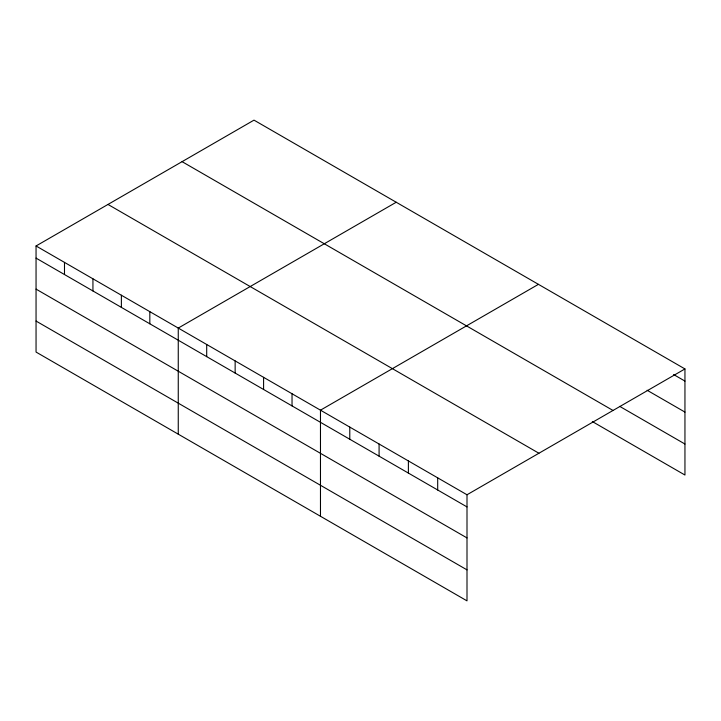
<?xml version="1.0" encoding="UTF-8"?>
<svg xmlns="http://www.w3.org/2000/svg" width="721" height="721" viewBox="0 0 721 721"><rect width="100%" height="100%" fill="white"/><g stroke="black" fill="none" stroke-linecap="round" stroke-linejoin="round"><path stroke-width="1.08" d="M592.311 421.551L684.95 475.031L684.95 368.936L253.999 120.137L36.05 245.969L36.05 352.064L467.001 600.863L467.001 494.768L36.05 245.969M396.217 202.24L178.258 328.073L178.258 434.168M538.425 284.344L320.475 410.177L320.475 516.272M467.001 494.768L684.95 368.936M673.603 374.532L684.95 381.085M647.134 390.259L684.95 412.088M619.727 406.374L684.95 444.028M182.08 161.657L613.021 410.465M107.979 204.44L538.92 453.248M36.05 258.118L467.001 506.917M36.05 289.121L467.001 537.92M36.05 321.061L467.001 569.869M437.692 477.852L437.692 490.001M408.392 460.935L408.392 473.084M379.084 444.019L379.084 456.168M349.784 427.093L349.784 439.242M292.032 393.756L292.032 405.905M263.589 377.335L263.589 389.484M235.145 360.915L235.145 373.063M206.702 344.494L206.702 356.643M149.824 311.652L149.824 323.801M121.38 295.231L121.38 307.38M92.937 278.811L92.937 290.96M64.493 262.39L64.493 274.539"/></g></svg>
